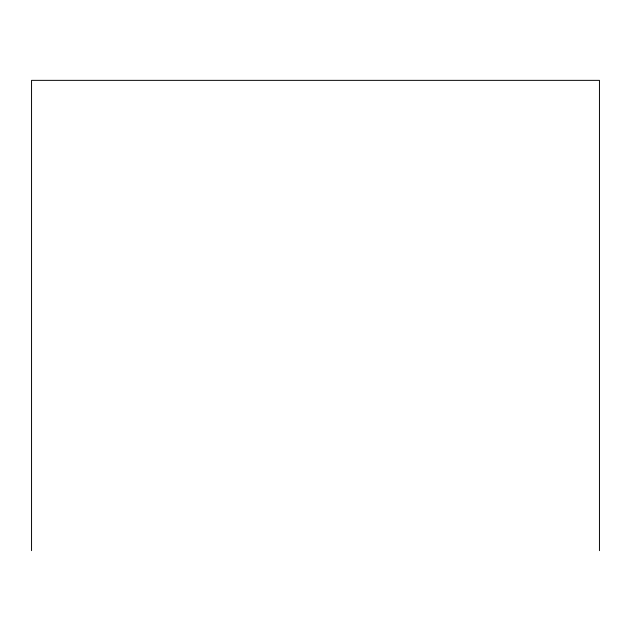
<?xml version="1.0" encoding="UTF-8"?>
<svg xmlns="http://www.w3.org/2000/svg" width="631" height="631" viewBox="0 0 631 631"><rect width="100%" height="100%" fill="white"/><g stroke="black" fill="none" stroke-linecap="round" stroke-linejoin="round"><path stroke-width="0.95" d="M599.45 550.642L599.45 80.358L31.55 80.358L31.55 550.642"/></g></svg>
